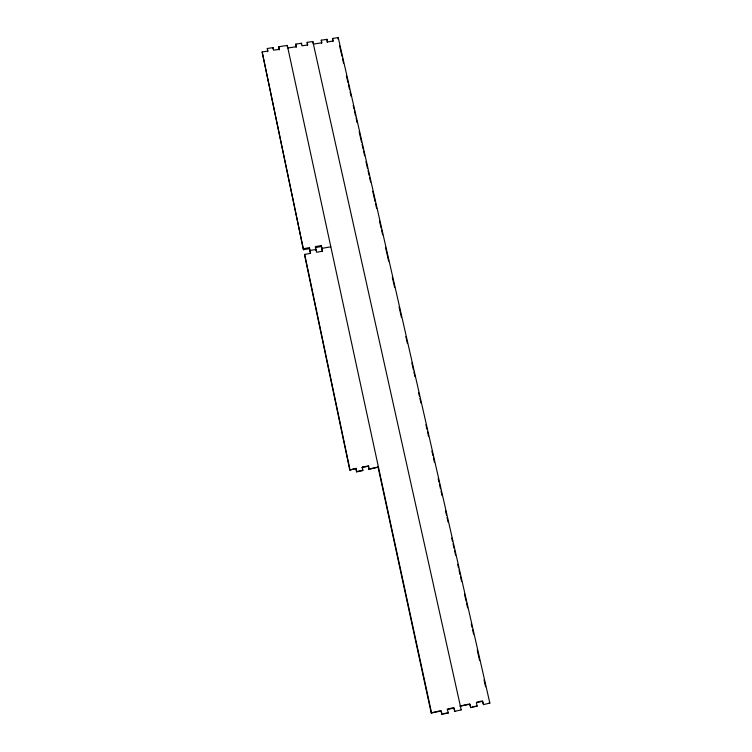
<?xml version="1.0" encoding="UTF-8"?>
<svg xmlns="http://www.w3.org/2000/svg" width="752" height="752" viewBox="0 0 752 752"><rect width="100%" height="100%" fill="white"/><g stroke="black" fill="none" stroke-linecap="round" stroke-linejoin="round"><path stroke-width="1.13" d="M287.283 46.906L287.292 45.421L278.738 46.737L279.124 49.942M453.559 707.66L454.819 711.373L461.211 709.86L312.823 41.501L307.164 42.366L307.737 44.951L302.06 45.825L301.496 43.24L295.818 44.114L296.166 47.32M301.449 44.735L301.496 43.24M307.164 42.366L307.483 45.571M312.747 42.996L312.823 41.501M303.507 248.724L309.457 247.662L309.392 248.658L303.46 249.711L262.147 51.963L267.872 51.089L267.317 48.495L273.032 47.611L273.587 50.205L279.293 49.322L278.738 46.737M309.457 247.662L310.651 253.321L304.701 254.392L304.645 255.36L349.774 470.056L356.157 468.393L349.774 470.056M482.145 700.92L483.508 704.596L489.853 703.092L338.212 37.6L332.581 38.465L333.164 41.031L327.524 41.905L326.951 39.33L321.301 40.194L321.593 43.4M309.984 251.478L310.059 250.491L316 249.438L315.906 250.425L315.511 248.545M326.951 39.33L327.223 42.535M332.581 38.465L332.845 41.67M338.071 39.095L338.212 37.6M322.232 251.243L321.32 245.556L315.398 246.609L316.601 252.268L322.533 251.206L321.32 245.556M321.828 249.373L321.931 248.376L330.814 246.797M369.176 468.957L378.425 467.058L368.931 469.351L368.508 465.864L362.332 467.124L362.765 470.611L356.598 471.88L356.157 468.393M362.549 469.586L362.332 467.124M368.931 469.351L368.508 465.864M378.115 467.302L431.187 712.934L439.723 710.922M452.497 707.914L447.177 709.164L448.418 712.887L442.007 714.4L440.794 710.668M468.402 704.163L459.923 706.156L470.028 704.21L470.78 707.604L477.153 706.1L476.392 702.716L482.746 701.212L483.508 704.596M476.862 702.161L481.083 701.165M431.187 712.934L441.264 710.997L442.007 714.4M447.675 709.484L454.076 707.97L454.819 711.373M443.661 713.563L448.418 712.887M472.331 706.786L477.153 706.1M362.107 467.528L368.264 466.268M356.805 471.495L362.99 470.226M315.314 247.605L321.226 246.553M287.847 48.006L296.382 46.699L295.818 44.114M313.396 44.077L321.884 42.77L321.301 40.194M489.232 702.8L489.853 703.092M470.78 707.604L469.464 703.91M460.675 709.54L461.211 709.86M339.631 45.966L341.981 56.259M342.498 58.553L343.542 63.13M346.409 75.717L347.969 82.579M348.496 84.873L349.539 89.45M350.056 91.735L351.099 96.312M353.186 105.468L353.966 108.899M354.493 111.193L355.536 115.77M356.053 118.055L357.097 122.632M359.183 131.788L361.524 142.081M362.05 144.375L363.094 148.952M363.611 151.237L364.654 155.814M365.961 161.539L367.521 168.401M368.038 170.695L369.082 175.272M369.608 177.557L370.651 182.134M372.738 191.29L375.079 201.592M375.605 203.877L376.639 208.454M379.506 221.041L381.076 227.912M381.593 230.197L382.636 234.774M385.503 247.361L388.634 261.094M392.281 277.112L394.631 287.414M399.058 306.863L401.399 317.165M405.836 336.614L407.396 343.485M411.833 362.934L413.393 369.805M413.91 372.09L414.954 376.667M418.601 392.685L419.39 396.125M419.907 398.41L420.951 402.987M425.905 424.73L426.948 429.307M427.465 431.592L428.508 436.169M431.892 451.05L432.936 455.627M433.462 457.912L434.506 462.489M438.153 478.516L438.933 481.947M439.459 484.232L440.493 488.809M441.02 491.103L442.063 495.681M445.447 510.552L446.491 515.129M447.017 517.423L448.06 521.991M451.708 538.018L452.488 541.449M453.005 543.734L454.048 548.311M454.575 550.605L455.618 555.183M457.695 564.338L458.485 567.769M459.002 570.054L460.045 574.631M460.562 576.925L461.606 581.503M464.473 594.089L466.043 600.951M466.56 603.245L467.603 607.823M471.25 623.84L472.03 627.271M472.557 629.565L473.6 634.133M477.247 650.16L479.588 660.453M484.025 679.911L485.585 686.773M287.292 45.421L431.639 713.263M267.731 51.7L267.317 48.495M309.392 248.658L310.379 253.358M355.95 468.787L356.598 471.88M304.701 254.392L349.962 469.662M303.46 249.711L262.147 51.963M273.032 47.611L273.07 49.096"/></g></svg>
